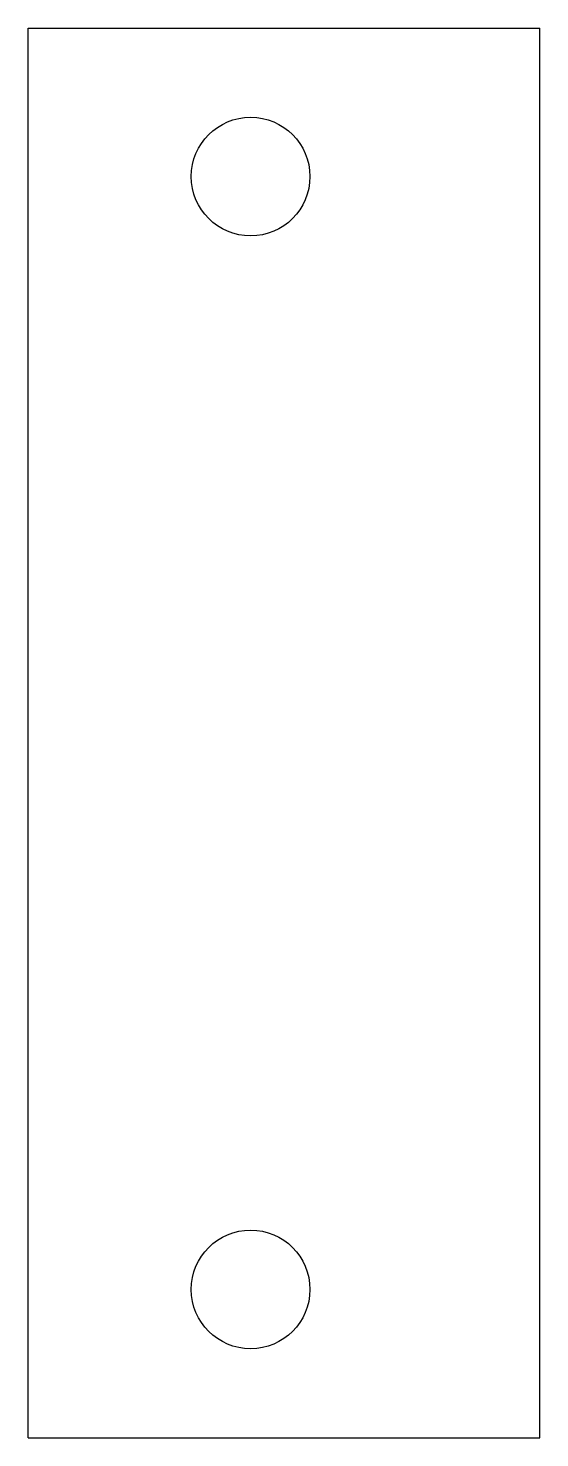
# Model space of a CAD drawing. Header units: millimetres. Extents: x -37 to -23.2, y -51 to -13.
import ezdxf

# ---------------------------------------------------------------- set-up
doc = ezdxf.new("R2010")
doc.units = ezdxf.units.MM

msp = doc.modelspace()

# ---------------------------------------------------------------- linework, layer by layer
for p, q in [((-37, -51), (-37, -13)), ((-37, -13), (-23.2, -13)), ((-23.2, -51), (-23.2, -13)), ((-37, -51), (-23.2, -51))]:
    msp.add_line(p, q)
for centre in [(-31, -17), (-31, -47)]:
    msp.add_circle(centre, 1.6)

doc.saveas('drawing.dxf')
